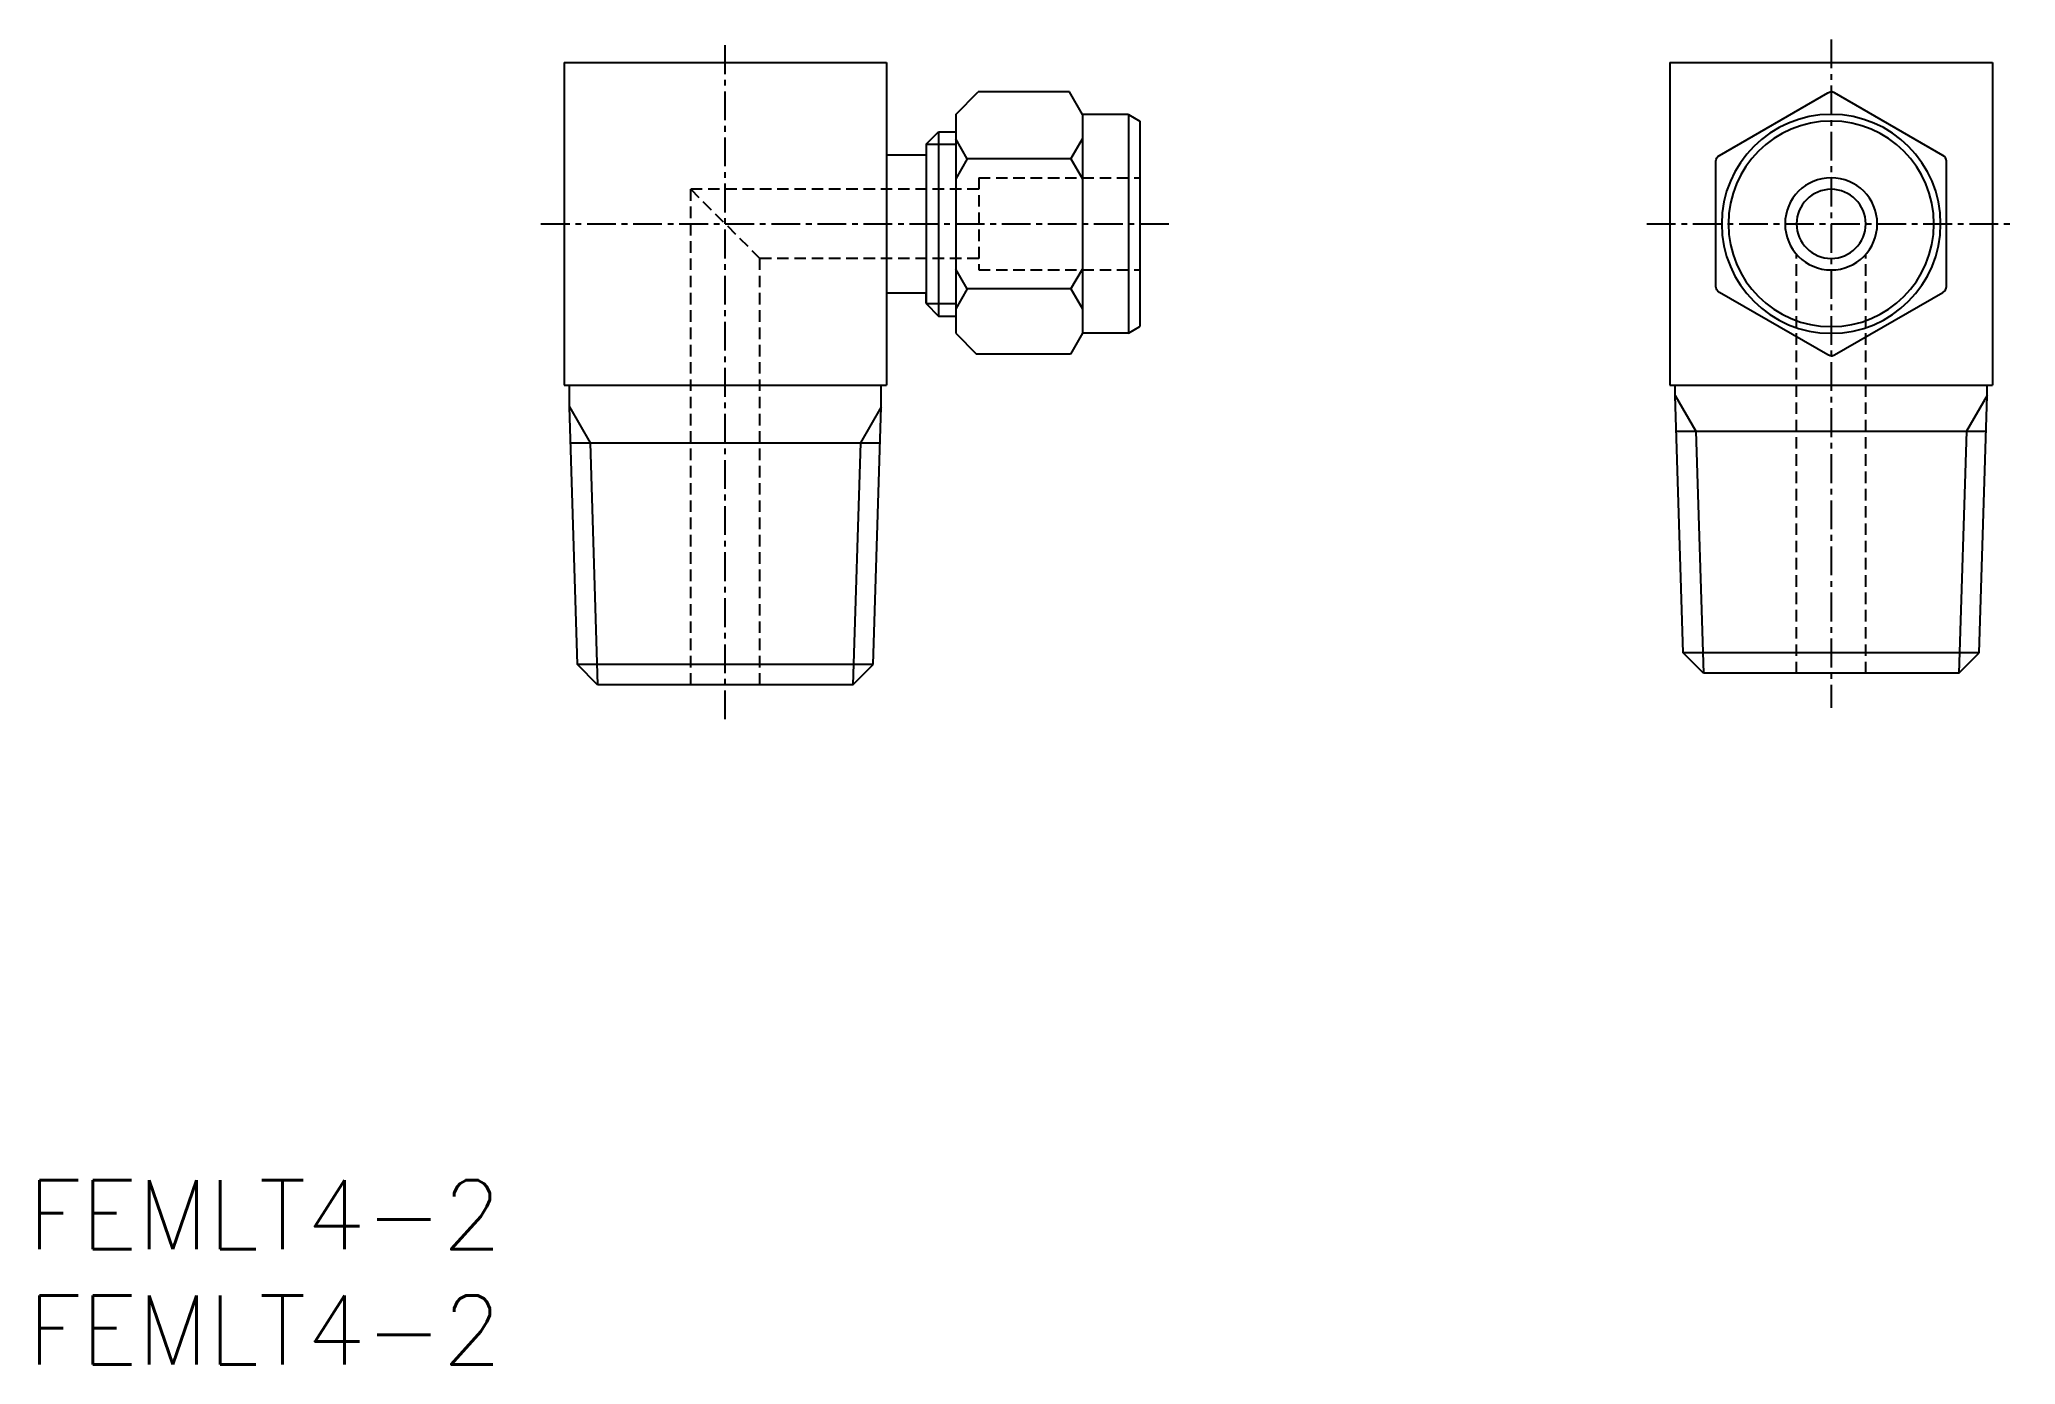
# Model space of a CAD drawing. Extents: x 0.5 to 86.3, y 0 to 57.5.
import ezdxf

# ---------------------------------------------------------------- set-up
doc = ezdxf.new("R2010")
doc.units = 0
doc.linetypes.add('CENTER', pattern=[2, 1.25, -0.25, 0.25, -0.25])
doc.linetypes.add('DASHED', pattern=[0.75, 0.5, -0.25])
doc.layers.get('0').update_dxf_attribs({"linetype": 'CONTINUOUS'})
doc.layers.add('CENTER', color=1, linetype='CENTER')
doc.styles.get("Standard").update_dxf_attribs({"font": 'txt.shx'})

# ---------------------------------------------------------------- blocks, each defined once
blk = doc.blocks.new('*U7')
at = {"color": 7, "linetype": 'CONTINUOUS'}
blk.add_text('FEMLT4-2', height=3, dxfattribs=at).set_placement((0, 0))
blk = doc.blocks.new('*U8')
at = {"color": 7, "linetype": 'CONTINUOUS'}
blk.add_text('FEMLT4-2', height=3, dxfattribs=at).set_placement((0, 5))

msp = doc.modelspace()

# ---------------------------------------------------------------- linework, layer by layer
at = {"color": 7, "linetype": 'CONTINUOUS'}
for p, q in [((23.28, 56.5), (37.28, 56.5)), ((23.28, 56.5), (23.28, 42.5)), ((37.28, 56.5), (37.28, 42.5)), ((71.28, 56.5), (71.28, 42.5)), ((71.28, 56.5), (85.28, 56.5)), ((85.28, 56.5), (85.28, 42.5)), ((40.28, 54.25), (41.257, 55.227)), ((45.216, 55.227), (41.257, 55.227)), ((45.78, 54.25), (45.216, 55.227)), ((40.28, 54.25), (40.28, 44.75)), ((45.78, 54.25), (45.78, 44.75)), ((47.78, 54.25), (45.78, 54.25)), ((47.78, 54.25), (47.78, 44.75)), ((47.78, 54.25), (48.28, 53.961)), ((39, 52.959), (39.541, 53.5)), ((39.541, 53.5), (39.541, 45.5)), ((39.541, 53.5), (40.28, 53.5)), ((40.78, 52.325), (40.28, 53.191)), ((45.28, 52.325), (45.78, 53.191)), ((48.28, 53.961), (48.28, 45.039)), ((37.28, 52.5), (39, 52.5)), ((39, 52.959), (39, 52.5)), ((39, 52.5), (39, 46.042)), ((40.78, 52.325), (40.28, 51.459)), ((45.28, 52.325), (40.78, 52.325)), ((45.28, 52.325), (45.78, 51.459)), ((40.78, 46.675), (40.28, 47.541)), ((45.28, 46.675), (45.78, 47.541)), ((37.28, 46.5), (39, 46.5)), ((39, 46.042), (39, 46.5)), ((40.78, 46.675), (40.28, 45.809)), ((45.28, 46.675), (40.78, 46.675)), ((45.28, 46.675), (45.78, 45.809)), ((39, 46.042), (39.541, 45.5)), ((39.541, 45.5), (40.28, 45.5)), ((40.28, 44.75), (41.18, 43.85)), ((45.78, 44.75), (45.26, 43.85)), ((47.78, 44.75), (45.78, 44.75)), ((47.78, 44.75), (48.28, 45.039)), ((45.26, 43.85), (41.18, 43.85)), ((23.28, 42.5), (37.28, 42.5)), ((23.512, 41.558), (23.512, 42.5)), ((37.047, 41.558), (37.047, 42.5)), ((71.28, 42.5), (85.28, 42.5)), ((71.512, 42.058), (71.512, 42.5)), ((71.862, 30.878), (71.512, 42.058)), ((84.698, 30.878), (85.047, 42.058)), ((85.047, 42.058), (85.047, 42.5)), ((23.862, 30.378), (23.512, 41.558)), ((36.698, 30.378), (37.047, 41.558)), ((71.561, 40.5), (84.999, 40.5)), ((23.561, 40), (36.999, 40)), ((84.698, 30.878), (71.862, 30.878)), ((72.74, 30), (71.862, 30.878)), ((83.819, 30), (84.698, 30.878)), ((36.698, 30.378), (23.862, 30.378)), ((24.74, 29.5), (23.862, 30.378)), ((35.819, 29.5), (36.698, 30.378)), ((35.819, 29.5), (24.74, 29.5)), ((83.819, 30), (72.74, 30))]:
    msp.add_line(p, q, dxfattribs=at)
at = {"color": 3, "linetype": 'CONTINUOUS'}
for p, q in [((39, 52.959), (40.28, 52.959)), ((39, 46.042), (40.28, 46.042)), ((71.512, 42.058), (72.412, 40.5)), ((85.047, 42.058), (84.148, 40.5)), ((23.512, 41.558), (24.412, 40)), ((37.047, 41.558), (36.148, 40)), ((72.412, 40.5), (72.74, 30)), ((84.148, 40.5), (83.819, 30)), ((24.412, 40), (24.74, 29.5)), ((36.148, 40), (35.819, 29.5))]:
    msp.add_line(p, q, dxfattribs=at)
at = {"color": 3, "linetype": 'DASHED'}
for p, q in [((41.28, 51.5), (41.28, 47.5)), ((41.28, 51.5), (48.28, 51.5)), ((41.28, 51), (28.78, 51)), ((28.78, 29.5), (28.78, 51)), ((28.78, 51), (31.78, 48)), ((76.78, 30), (76.78, 48.177)), ((79.78, 30), (79.78, 48.177)), ((41.28, 48), (31.78, 48)), ((31.78, 29.5), (31.78, 48)), ((41.28, 47.5), (48.28, 47.5))]:
    msp.add_line(p, q, dxfattribs=at)
at = {"color": 7, "linetype": 'CONTINUOUS'}
for points in [[(78.28, 43.773, -0.131652), (78.13, 43.813), (73.43, 46.527, -0.267949), (73.28, 46.786), (73.28, 52.214, -0.267949), (73.43, 52.473), (78.13, 55.187, -0.131652), (78.28, 55.227)], [(78.28, 43.773, 0.131652), (78.43, 43.813), (83.13, 46.527, 0.267949), (83.28, 46.786), (83.28, 52.214, 0.267949), (83.13, 52.473), (78.43, 55.187, 0.131652), (78.28, 55.227)]]:
    msp.add_lwpolyline(points, format="xyb", dxfattribs=at)
for radius, start, end in [(4.75, 90, 270), (4.75, 270, 90), (4.461, 90, 270), (4.461, 270, 90), (2, 90, 270), (2, 270, 90), (1.5, 90, 270), (1.5, 270, 90)]:
    msp.add_arc((78.28, 49.5), radius, start, end, dxfattribs=at)
at = {"layer": 'CENTER', "color": 1, "linetype": 'CENTER'}
for p, q in [((30.28, 28), (30.28, 57.5)), ((78.28, 57.5), (78.28, 28.5)), ((22.28, 49.5), (49.78, 49.5)), ((70.28, 49.5), (86.28, 49.5))]:
    msp.add_line(p, q, dxfattribs=at)

# ---------------------------------------------------------------- block references
at = {"color": 7, "linetype": 'CONTINUOUS'}
for name in ['*U8', '*U7']:
    msp.add_blockref(name, (0, 0), dxfattribs=at)

doc.saveas('drawing.dxf')
